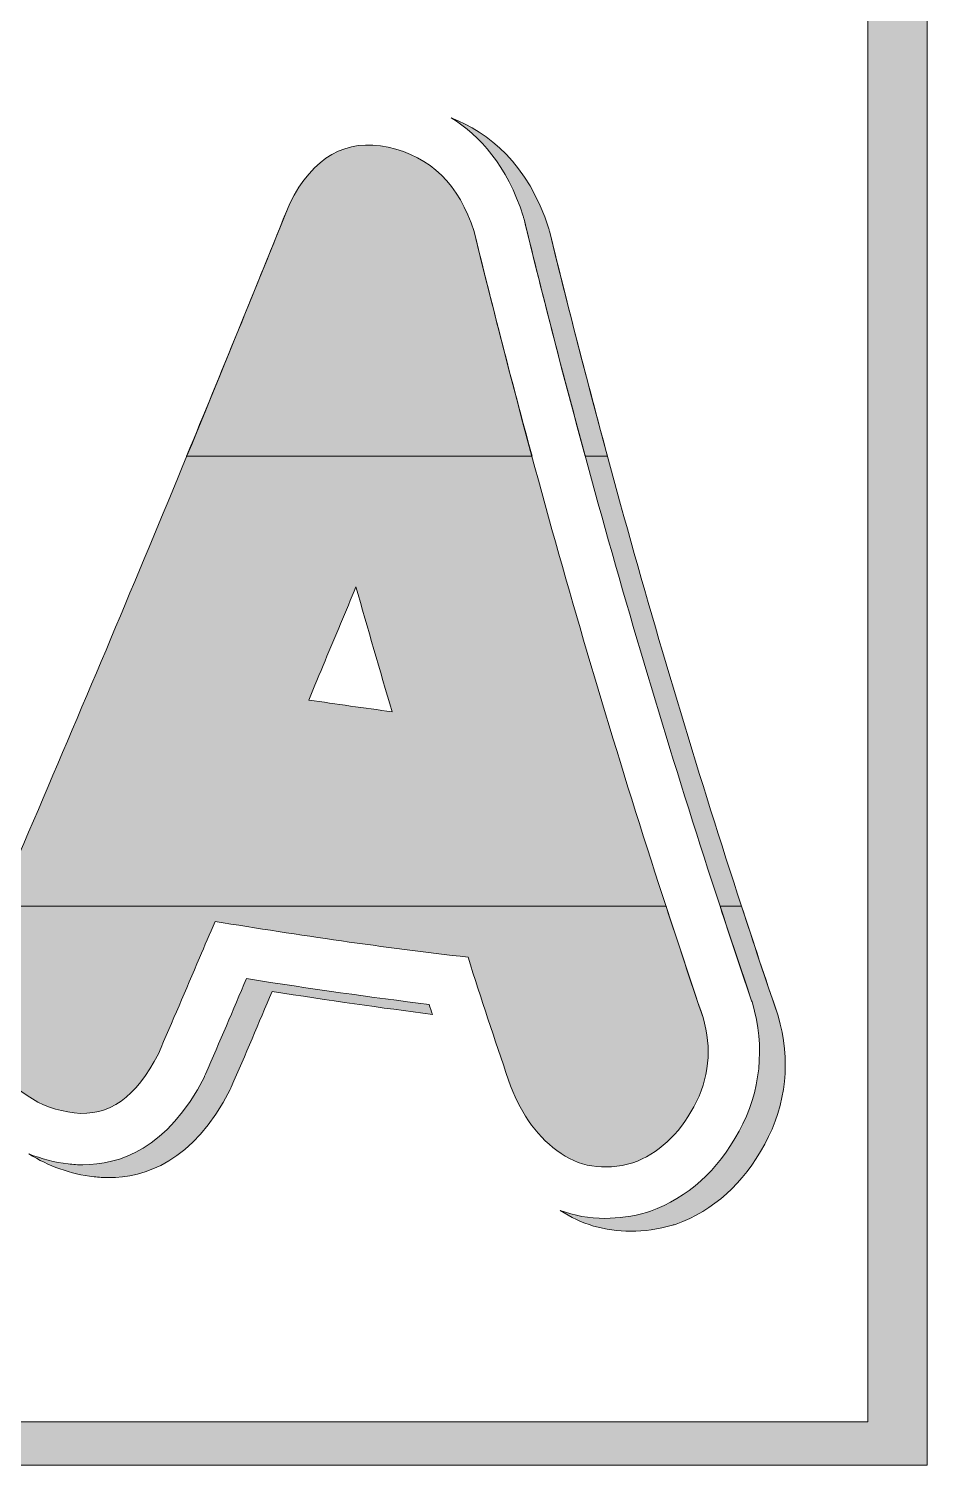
# Model space of a CAD drawing. Header units: inches. Extents: x 50 to 1030, y -795 to -172.
# Drawn here: x 837.2 to 1030, y -782.2 to -474.1 of the extents above; entities that cross this region are included whole.
import ezdxf

# ---------------------------------------------------------------- set-up
doc = ezdxf.new("R2010")
doc.units = ezdxf.units.IN
doc.header["$MEASUREMENT"] = 0
doc.layers.add('Layer 1', color=7, linetype='Continuous')

# ---------------------------------------------------------------- blocks, each defined once
blk = doc.blocks.new('block 4')
at = {"layer": 'Layer 1', "true_color": 0x2b568d}
h = blk.add_hatch(color=167, dxfattribs=at)
h.dxf.hatch_style = 2
edge = h.paths.add_edge_path()
edge.add_spline(control_points=[(997.98, -685.75), (997.94, -685.6), (997.89, -685.45), (997.84, -685.31), (979.29, -630.9), (962.86, -574.5), (949, -517.69), (948.94, -517.45), (948.87, -517.22), (948.8, -516.98), (944.36, -502.94), (935.78, -496.29), (927.86, -493.18), (934, -496.99), (939.87, -503.42), (943.29, -514.23), (943.36, -514.46), (943.43, -514.7), (943.48, -514.93), (957.35, -571.75), (973.78, -628.14), (992.32, -682.55), (992.37, -682.7), (992.42, -682.84), (992.47, -682.99), (995.25, -692.46), (994.26, -701.98), (989.61, -710.53), (985.01, -718.99), (978.61, -724.75), (970.59, -727.67), (970.33, -727.76), (970.06, -727.85), (969.79, -727.92), (966.75, -728.77), (963.73, -729.2), (960.84, -729.2), (957.46, -729.2), (954.25, -728.62), (951.23, -727.51), (955.73, -730.45), (960.83, -731.96), (966.35, -731.96), (969.25, -731.96), (972.26, -731.53), (975.31, -730.68), (975.57, -730.6), (975.84, -730.52), (976.1, -730.42), (984.12, -727.51), (990.52, -721.75), (995.12, -713.29), (999.78, -704.74), (1000.76, -695.21), (997.98, -685.75)], knot_values=[0, 0, 0, 0, 1, 1, 1, 2, 2, 2, 3, 3, 3, 4, 4, 4, 5, 5, 5, 6, 6, 6, 7, 7, 7, 8, 8, 8, 9, 9, 9, 10, 10, 10, 11, 11, 11, 12, 12, 12, 13, 13, 13, 14, 14, 14, 15, 15, 15, 16, 16, 16, 17, 17, 17, 18, 18, 18, 18], degree=3, periodic=1)
h = blk.add_hatch(color=167, dxfattribs=at)
h.dxf.hatch_style = 2
edge = h.paths.add_edge_path()
edge.add_spline(control_points=[(966.82, -717.3), (972.25, -715.33), (976.65, -711.28), (979.92, -705.26), (983.2, -699.24), (983.85, -692.78), (981.89, -686.11), (963.08, -630.94), (946.71, -574.68), (932.77, -517.55), (929.59, -507.48), (923.42, -501.46), (914.34, -499.49), (905.27, -497.52), (898.25, -501.57), (893.2, -511.53), (872.05, -564.17), (850.26, -616.38), (827.71, -668.27), (823.97, -678.34), (824.34, -686.98), (828.93, -694.32), (833.51, -701.65), (839.5, -705.7), (846.98, -706.57), (854.37, -707.45), (860.36, -703.18), (865.04, -693.88), (868.03, -686.98), (870.93, -680.2), (873.83, -673.3), (874.96, -670.78), (876.08, -668.16), (877.2, -665.53), (895.25, -668.49), (913.31, -671.11), (931.46, -673.19), (934.27, -682.06), (937.17, -690.81), (940.16, -699.57), (942.41, -706.14), (945.87, -711.17), (950.55, -714.67), (955.13, -718.18), (960.56, -719.05), (966.82, -717.3)], knot_values=[0, 0, 0, 0, 1, 1, 1, 2, 2, 2, 3, 3, 3, 4, 4, 4, 5, 5, 5, 6, 6, 6, 7, 7, 7, 8, 8, 8, 9, 9, 9, 10, 10, 10, 11, 11, 11, 12, 12, 12, 13, 13, 13, 14, 14, 14, 15, 15, 15, 15], degree=3, periodic=1)
edge = h.paths.add_edge_path()
edge.add_spline(control_points=[(897.31, -618.03), (898.44, -615.18), (899.65, -612.44), (900.78, -609.6), (903.02, -604.34), (905.27, -598.98), (907.42, -593.73), (909.94, -602.7), (912.56, -611.68), (915.18, -620.54), (909.2, -619.78), (903.21, -618.9), (897.31, -618.03)], knot_values=[0, 0, 0, 0, 1, 1, 1, 2, 2, 2, 3, 3, 3, 4, 4, 4, 4], degree=3, periodic=1)
h = blk.add_hatch(color=167, dxfattribs=at)
h.dxf.hatch_style = 2
edge = h.paths.add_edge_path()
edge.add_spline(control_points=[(883.91, -677.78), (881.07, -684.54), (878.2, -691.25), (875.15, -698.27), (875.07, -698.46), (874.98, -698.65), (874.89, -698.83), (867.05, -714.44), (856.4, -717.71), (848.84, -717.71), (847.8, -717.71), (846.74, -717.65), (845.7, -717.53), (842.74, -717.18), (839.93, -716.43), (837.25, -715.37), (841.45, -718.02), (846.13, -719.69), (851.22, -720.28), (852.25, -720.41), (853.32, -720.47), (854.36, -720.47), (861.91, -720.47), (872.56, -717.19), (880.4, -701.59), (880.5, -701.4), (880.58, -701.22), (880.67, -701.03), (883.72, -694), (886.58, -687.3), (889.43, -680.53), (901.56, -682.45), (912.92, -684.07), (923.83, -685.45), (923.59, -684.74), (923.35, -684.01), (923.12, -683.31), (910.77, -681.8), (897.83, -679.97), (883.91, -677.78)], knot_values=[0, 0, 0, 0, 1, 1, 1, 2, 2, 2, 3, 3, 3, 4, 4, 4, 5, 5, 5, 6, 6, 6, 7, 7, 7, 8, 8, 8, 9, 9, 9, 10, 10, 10, 11, 11, 11, 12, 12, 12, 13, 13, 13, 13], degree=3, periodic=1)
at = {"layer": 'Layer 1', "lineweight": 0}
for points, knots in [([(997.98, -685.75), (997.94, -685.6), (997.89, -685.45), (997.84, -685.31), (979.29, -630.9), (962.86, -574.5), (949, -517.69), (948.94, -517.45), (948.87, -517.22), (948.8, -516.98), (944.36, -502.94), (935.78, -496.29), (927.86, -493.18), (934, -496.99), (939.87, -503.42), (943.29, -514.23), (943.36, -514.46), (943.43, -514.7), (943.48, -514.93), (957.35, -571.75), (973.78, -628.14), (992.32, -682.55), (992.37, -682.7), (992.42, -682.84), (992.47, -682.99), (995.25, -692.46), (994.26, -701.98), (989.61, -710.53), (985.01, -718.99), (978.61, -724.75), (970.59, -727.67), (970.33, -727.76), (970.06, -727.85), (969.79, -727.92), (966.75, -728.77), (963.73, -729.2), (960.84, -729.2), (957.46, -729.2), (954.25, -728.62), (951.23, -727.51), (955.73, -730.45), (960.83, -731.96), (966.35, -731.96), (969.25, -731.96), (972.26, -731.53), (975.31, -730.68), (975.57, -730.6), (975.84, -730.52), (976.1, -730.42), (984.12, -727.51), (990.52, -721.75), (995.12, -713.29), (999.78, -704.74), (1000.76, -695.21), (997.98, -685.75)], [0, 0, 0, 0, 1, 1, 1, 2, 2, 2, 3, 3, 3, 4, 4, 4, 5, 5, 5, 6, 6, 6, 7, 7, 7, 8, 8, 8, 9, 9, 9, 10, 10, 10, 11, 11, 11, 12, 12, 12, 13, 13, 13, 14, 14, 14, 15, 15, 15, 16, 16, 16, 17, 17, 17, 18, 18, 18, 18]), ([(966.82, -717.3), (972.25, -715.33), (976.65, -711.28), (979.92, -705.26), (983.2, -699.24), (983.85, -692.78), (981.89, -686.11), (963.08, -630.94), (946.71, -574.68), (932.77, -517.55), (929.59, -507.48), (923.42, -501.46), (914.34, -499.49), (905.27, -497.52), (898.25, -501.57), (893.2, -511.53), (872.05, -564.17), (850.26, -616.38), (827.71, -668.27), (823.97, -678.34), (824.34, -686.98), (828.93, -694.32), (833.51, -701.65), (839.5, -705.7), (846.98, -706.57), (854.37, -707.45), (860.36, -703.18), (865.04, -693.88), (868.03, -686.98), (870.93, -680.2), (873.83, -673.3), (874.96, -670.78), (876.08, -668.16), (877.2, -665.53), (895.25, -668.49), (913.31, -671.11), (931.46, -673.19), (934.27, -682.06), (937.17, -690.81), (940.16, -699.57), (942.41, -706.14), (945.87, -711.17), (950.55, -714.67), (955.13, -718.18), (960.56, -719.05), (966.82, -717.3)], [0, 0, 0, 0, 1, 1, 1, 2, 2, 2, 3, 3, 3, 4, 4, 4, 5, 5, 5, 6, 6, 6, 7, 7, 7, 8, 8, 8, 9, 9, 9, 10, 10, 10, 11, 11, 11, 12, 12, 12, 13, 13, 13, 14, 14, 14, 15, 15, 15, 15]), ([(897.31, -618.03), (898.44, -615.18), (899.65, -612.44), (900.78, -609.6), (903.02, -604.34), (905.27, -598.98), (907.42, -593.73), (909.94, -602.7), (912.56, -611.68), (915.18, -620.54), (909.2, -619.78), (903.21, -618.9), (897.31, -618.03)], [0, 0, 0, 0, 1, 1, 1, 2, 2, 2, 3, 3, 3, 4, 4, 4, 4]), ([(883.91, -677.78), (881.07, -684.54), (878.2, -691.25), (875.15, -698.27), (875.07, -698.46), (874.98, -698.65), (874.89, -698.83), (867.05, -714.44), (856.4, -717.71), (848.84, -717.71), (847.8, -717.71), (846.74, -717.65), (845.7, -717.53), (842.74, -717.18), (839.93, -716.43), (837.25, -715.37), (841.45, -718.02), (846.13, -719.69), (851.22, -720.28), (852.25, -720.41), (853.32, -720.47), (854.36, -720.47), (861.91, -720.47), (872.56, -717.19), (880.4, -701.59), (880.5, -701.4), (880.58, -701.22), (880.67, -701.03), (883.72, -694), (886.58, -687.3), (889.43, -680.53), (901.56, -682.45), (912.92, -684.07), (923.83, -685.45), (923.59, -684.74), (923.35, -684.01), (923.12, -683.31), (910.77, -681.8), (897.83, -679.97), (883.91, -677.78)], [0, 0, 0, 0, 1, 1, 1, 2, 2, 2, 3, 3, 3, 4, 4, 4, 5, 5, 5, 6, 6, 6, 7, 7, 7, 8, 8, 8, 9, 9, 9, 10, 10, 10, 11, 11, 11, 12, 12, 12, 13, 13, 13, 13])]:
    blk.add_open_spline(points, degree=3, knots=knots, dxfattribs=at)
blk = doc.blocks.new('block 5')
at = {"layer": 'Layer 1', "true_color": 0xd21b30}
h = blk.add_hatch(color=242, dxfattribs=at)
h.dxf.hatch_style = 2
edge = h.paths.add_edge_path()
edge.add_spline(control_points=[(943.29, -514.23), (943.36, -514.46), (943.43, -514.7), (943.48, -514.93), (947.63, -531.92), (952.03, -548.87), (956.62, -565.74), (956.62, -565.74), (961.38, -565.74), (961.38, -565.74), (957.06, -549.78), (952.92, -533.75), (949, -517.69), (948.94, -517.45), (948.87, -517.22), (948.8, -516.98), (944.36, -502.94), (935.78, -496.29), (927.86, -493.18), (934, -496.99), (939.87, -503.42), (943.29, -514.23)], knot_values=[0, 0, 0, 0, 1, 1, 1, 2, 2, 2, 3, 3, 3, 4, 4, 4, 5, 5, 5, 6, 6, 6, 7, 7, 7, 7], degree=3, periodic=1)
h = blk.add_hatch(color=242, dxfattribs=at)
h.dxf.hatch_style = 2
edge = h.paths.add_edge_path()
edge.add_spline(control_points=[(945.19, -565.74), (940.86, -549.75), (936.71, -533.69), (932.77, -517.55), (929.59, -507.48), (923.42, -501.46), (914.34, -499.49), (905.27, -497.52), (898.25, -501.57), (893.2, -511.53), (885.92, -529.65), (878.53, -547.71), (871.09, -565.74), (871.09, -565.74), (945.19, -565.74), (945.19, -565.74)], knot_values=[0, 0, 0, 0, 1, 1, 1, 2, 2, 2, 3, 3, 3, 4, 4, 4, 5, 5, 5, 5], degree=3, periodic=1)
h = blk.add_hatch(color=242, dxfattribs=at)
h.dxf.hatch_style = 2
edge = h.paths.add_edge_path()
edge.add_spline(control_points=[(973.94, -662.23), (973.94, -662.23), (830.31, -662.23), (830.31, -662.23), (829.44, -664.24), (828.58, -666.26), (827.71, -668.27), (823.97, -678.34), (824.34, -686.98), (828.93, -694.32), (833.51, -701.65), (839.5, -705.7), (846.98, -706.57), (854.37, -707.45), (860.36, -703.18), (865.04, -693.88), (868.03, -686.98), (870.93, -680.2), (873.83, -673.3), (874.96, -670.78), (876.08, -668.16), (877.2, -665.53), (895.25, -668.49), (913.31, -671.11), (931.46, -673.19), (934.27, -682.06), (937.17, -690.81), (940.16, -699.57), (942.41, -706.14), (945.87, -711.17), (950.55, -714.67), (955.13, -718.18), (960.56, -719.05), (966.82, -717.3), (972.25, -715.33), (976.65, -711.28), (979.92, -705.26), (983.2, -699.24), (983.85, -692.78), (981.89, -686.11), (979.18, -678.17), (976.54, -670.21), (973.94, -662.23)], knot_values=[0, 0, 0, 0, 1, 1, 1, 2, 2, 2, 3, 3, 3, 4, 4, 4, 5, 5, 5, 6, 6, 6, 7, 7, 7, 8, 8, 8, 9, 9, 9, 10, 10, 10, 11, 11, 11, 12, 12, 12, 13, 13, 13, 14, 14, 14, 14], degree=3, periodic=1)
h = blk.add_hatch(color=242, dxfattribs=at)
h.dxf.hatch_style = 2
edge = h.paths.add_edge_path()
edge.add_spline(control_points=[(997.84, -685.31), (995.23, -677.65), (992.67, -669.95), (990.15, -662.23), (990.15, -662.23), (985.53, -662.23), (985.53, -662.23), (987.76, -669.03), (990.03, -675.81), (992.32, -682.55), (992.37, -682.7), (992.42, -682.84), (992.47, -682.99), (995.25, -692.46), (994.26, -701.98), (989.61, -710.53), (985.01, -718.99), (978.61, -724.75), (970.59, -727.67), (970.33, -727.76), (970.06, -727.85), (969.79, -727.92), (966.75, -728.77), (963.73, -729.2), (960.84, -729.2), (957.46, -729.2), (954.25, -728.62), (951.23, -727.51), (955.73, -730.45), (960.83, -731.96), (966.35, -731.96), (969.25, -731.96), (972.26, -731.53), (975.31, -730.68), (975.57, -730.6), (975.84, -730.52), (976.1, -730.42), (984.12, -727.51), (990.52, -721.75), (995.12, -713.29), (999.78, -704.74), (1000.76, -695.21), (997.98, -685.75), (997.94, -685.6), (997.89, -685.45), (997.84, -685.31)], knot_values=[0, 0, 0, 0, 1, 1, 1, 2, 2, 2, 3, 3, 3, 4, 4, 4, 5, 5, 5, 6, 6, 6, 7, 7, 7, 8, 8, 8, 9, 9, 9, 10, 10, 10, 11, 11, 11, 12, 12, 12, 13, 13, 13, 14, 14, 14, 15, 15, 15, 15], degree=3, periodic=1)
h = blk.add_hatch(color=242, dxfattribs=at)
h.dxf.hatch_style = 2
edge = h.paths.add_edge_path()
edge.add_spline(control_points=[(883.91, -677.78), (881.07, -684.54), (878.2, -691.25), (875.15, -698.27), (875.07, -698.46), (874.98, -698.65), (874.89, -698.83), (867.05, -714.44), (856.4, -717.71), (848.84, -717.71), (847.8, -717.71), (846.74, -717.65), (845.7, -717.53), (842.74, -717.18), (839.93, -716.43), (837.25, -715.37), (841.45, -718.02), (846.13, -719.69), (851.22, -720.28), (852.25, -720.41), (853.32, -720.47), (854.36, -720.47), (861.91, -720.47), (872.56, -717.19), (880.4, -701.59), (880.5, -701.4), (880.58, -701.22), (880.67, -701.03), (883.72, -694), (886.58, -687.3), (889.43, -680.53), (901.56, -682.45), (912.92, -684.07), (923.83, -685.45), (923.59, -684.74), (923.35, -684.01), (923.12, -683.31), (910.77, -681.8), (897.83, -679.97), (883.91, -677.78)], knot_values=[0, 0, 0, 0, 1, 1, 1, 2, 2, 2, 3, 3, 3, 4, 4, 4, 5, 5, 5, 6, 6, 6, 7, 7, 7, 8, 8, 8, 9, 9, 9, 10, 10, 10, 11, 11, 11, 12, 12, 12, 13, 13, 13, 13], degree=3, periodic=1)
at = {"layer": 'Layer 1', "lineweight": 0}
for points, knots in [([(943.29, -514.23), (943.36, -514.46), (943.43, -514.7), (943.48, -514.93), (947.63, -531.92), (952.03, -548.87), (956.62, -565.74), (956.62, -565.74), (961.38, -565.74), (961.38, -565.74), (957.06, -549.78), (952.92, -533.75), (949, -517.69), (948.94, -517.45), (948.87, -517.22), (948.8, -516.98), (944.36, -502.94), (935.78, -496.29), (927.86, -493.18), (934, -496.99), (939.87, -503.42), (943.29, -514.23)], [0, 0, 0, 0, 1, 1, 1, 2, 2, 2, 3, 3, 3, 4, 4, 4, 5, 5, 5, 6, 6, 6, 7, 7, 7, 7]), ([(945.19, -565.74), (940.86, -549.75), (936.71, -533.69), (932.77, -517.55), (929.59, -507.48), (923.42, -501.46), (914.34, -499.49), (905.27, -497.52), (898.25, -501.57), (893.2, -511.53), (885.92, -529.65), (878.53, -547.71), (871.09, -565.74), (871.09, -565.74), (945.19, -565.74), (945.19, -565.74)], [0, 0, 0, 0, 1, 1, 1, 2, 2, 2, 3, 3, 3, 4, 4, 4, 5, 5, 5, 5]), ([(973.94, -662.23), (973.94, -662.23), (830.31, -662.23), (830.31, -662.23), (829.44, -664.24), (828.58, -666.26), (827.71, -668.27), (823.97, -678.34), (824.34, -686.98), (828.93, -694.32), (833.51, -701.65), (839.5, -705.7), (846.98, -706.57), (854.37, -707.45), (860.36, -703.18), (865.04, -693.88), (868.03, -686.98), (870.93, -680.2), (873.83, -673.3), (874.96, -670.78), (876.08, -668.16), (877.2, -665.53), (895.25, -668.49), (913.31, -671.11), (931.46, -673.19), (934.27, -682.06), (937.17, -690.81), (940.16, -699.57), (942.41, -706.14), (945.87, -711.17), (950.55, -714.67), (955.13, -718.18), (960.56, -719.05), (966.82, -717.3), (972.25, -715.33), (976.65, -711.28), (979.92, -705.26), (983.2, -699.24), (983.85, -692.78), (981.89, -686.11), (979.18, -678.17), (976.54, -670.21), (973.94, -662.23)], [0, 0, 0, 0, 1, 1, 1, 2, 2, 2, 3, 3, 3, 4, 4, 4, 5, 5, 5, 6, 6, 6, 7, 7, 7, 8, 8, 8, 9, 9, 9, 10, 10, 10, 11, 11, 11, 12, 12, 12, 13, 13, 13, 14, 14, 14, 14]), ([(997.84, -685.31), (995.23, -677.65), (992.67, -669.95), (990.15, -662.23), (990.15, -662.23), (985.53, -662.23), (985.53, -662.23), (987.76, -669.03), (990.03, -675.81), (992.32, -682.55), (992.37, -682.7), (992.42, -682.84), (992.47, -682.99), (995.25, -692.46), (994.26, -701.98), (989.61, -710.53), (985.01, -718.99), (978.61, -724.75), (970.59, -727.67), (970.33, -727.76), (970.06, -727.85), (969.79, -727.92), (966.75, -728.77), (963.73, -729.2), (960.84, -729.2), (957.46, -729.2), (954.25, -728.62), (951.23, -727.51), (955.73, -730.45), (960.83, -731.96), (966.35, -731.96), (969.25, -731.96), (972.26, -731.53), (975.31, -730.68), (975.57, -730.6), (975.84, -730.52), (976.1, -730.42), (984.12, -727.51), (990.52, -721.75), (995.12, -713.29), (999.78, -704.74), (1000.76, -695.21), (997.98, -685.75), (997.94, -685.6), (997.89, -685.45), (997.84, -685.31)], [0, 0, 0, 0, 1, 1, 1, 2, 2, 2, 3, 3, 3, 4, 4, 4, 5, 5, 5, 6, 6, 6, 7, 7, 7, 8, 8, 8, 9, 9, 9, 10, 10, 10, 11, 11, 11, 12, 12, 12, 13, 13, 13, 14, 14, 14, 15, 15, 15, 15]), ([(883.91, -677.78), (881.07, -684.54), (878.2, -691.25), (875.15, -698.27), (875.07, -698.46), (874.98, -698.65), (874.89, -698.83), (867.05, -714.44), (856.4, -717.71), (848.84, -717.71), (847.8, -717.71), (846.74, -717.65), (845.7, -717.53), (842.74, -717.18), (839.93, -716.43), (837.25, -715.37), (841.45, -718.02), (846.13, -719.69), (851.22, -720.28), (852.25, -720.41), (853.32, -720.47), (854.36, -720.47), (861.91, -720.47), (872.56, -717.19), (880.4, -701.59), (880.5, -701.4), (880.58, -701.22), (880.67, -701.03), (883.72, -694), (886.58, -687.3), (889.43, -680.53), (901.56, -682.45), (912.92, -684.07), (923.83, -685.45), (923.59, -684.74), (923.35, -684.01), (923.12, -683.31), (910.77, -681.8), (897.83, -679.97), (883.91, -677.78)], [0, 0, 0, 0, 1, 1, 1, 2, 2, 2, 3, 3, 3, 4, 4, 4, 5, 5, 5, 6, 6, 6, 7, 7, 7, 8, 8, 8, 9, 9, 9, 10, 10, 10, 11, 11, 11, 12, 12, 12, 13, 13, 13, 13])]:
    blk.add_open_spline(points, degree=3, knots=knots, dxfattribs=at)
blk = doc.blocks.new('block 3')
at = {"layer": 'Layer 1'}
for name in ['block 4', 'block 5']:
    blk.add_blockref(name, (0, 0), dxfattribs=at)
blk = doc.blocks.new('block 25')
at = {"layer": 'Layer 1', "true_color": 0x2b568d}
h = blk.add_hatch(color=167, dxfattribs=at)
h.dxf.hatch_style = 2
edge = h.paths.add_edge_path()
edge.add_spline(control_points=[(735.49, -360.86), (735.49, -360.86), (735.49, -370.17), (735.49, -370.17), (735.49, -370.17), (1017.25, -370.17), (1017.25, -370.17), (1017.25, -370.17), (1017.25, -772.84), (1017.25, -772.84), (1017.25, -772.84), (611.67, -772.84), (611.67, -772.84), (611.44, -773.8), (610.96, -774.73), (610.13, -775.48), (610.13, -775.48), (603.57, -781.48), (603.57, -781.48), (603.57, -781.48), (604, -782.15), (604, -782.15), (604, -782.15), (1030, -782.15), (1030, -782.15), (1030, -782.15), (1030, -360.86), (1030, -360.86), (1030, -360.86), (735.49, -360.86), (735.49, -360.86)], knot_values=[0, 0, 0, 0, 1, 1, 1, 2, 2, 2, 3, 3, 3, 4, 4, 4, 5, 5, 5, 6, 6, 6, 7, 7, 7, 8, 8, 8, 9, 9, 9, 10, 10, 10, 10], degree=3, periodic=1)
at = {"layer": 'Layer 1', "lineweight": 0}
blk.add_open_spline([(735.49, -360.86), (735.49, -360.86), (735.49, -370.17), (735.49, -370.17), (735.49, -370.17), (1017.25, -370.17), (1017.25, -370.17), (1017.25, -370.17), (1017.25, -772.84), (1017.25, -772.84), (1017.25, -772.84), (611.67, -772.84), (611.67, -772.84), (611.44, -773.8), (610.96, -774.73), (610.13, -775.48), (610.13, -775.48), (603.57, -781.48), (603.57, -781.48), (603.57, -781.48), (604, -782.15), (604, -782.15), (604, -782.15), (1030, -782.15), (1030, -782.15), (1030, -782.15), (1030, -360.86), (1030, -360.86), (1030, -360.86), (735.49, -360.86), (735.49, -360.86)], degree=3, knots=[0, 0, 0, 0, 1, 1, 1, 2, 2, 2, 3, 3, 3, 4, 4, 4, 5, 5, 5, 6, 6, 6, 7, 7, 7, 8, 8, 8, 9, 9, 9, 10, 10, 10, 10], dxfattribs=at)
blk = doc.blocks.new('block 6')
at = {"layer": 'Layer 1'}
blk.add_blockref('block 25', (0, 0), dxfattribs=at)
blk = doc.blocks.new('block 2')
at = {"layer": 'Layer 1'}
for name in ['block 6', 'block 3']:
    blk.add_blockref(name, (0, 0), dxfattribs=at)

msp = doc.modelspace()

# ---------------------------------------------------------------- block references
at = {"layer": 'Layer 1'}
msp.add_blockref('block 2', (0, 0), dxfattribs=at)

doc.saveas('drawing.dxf')
